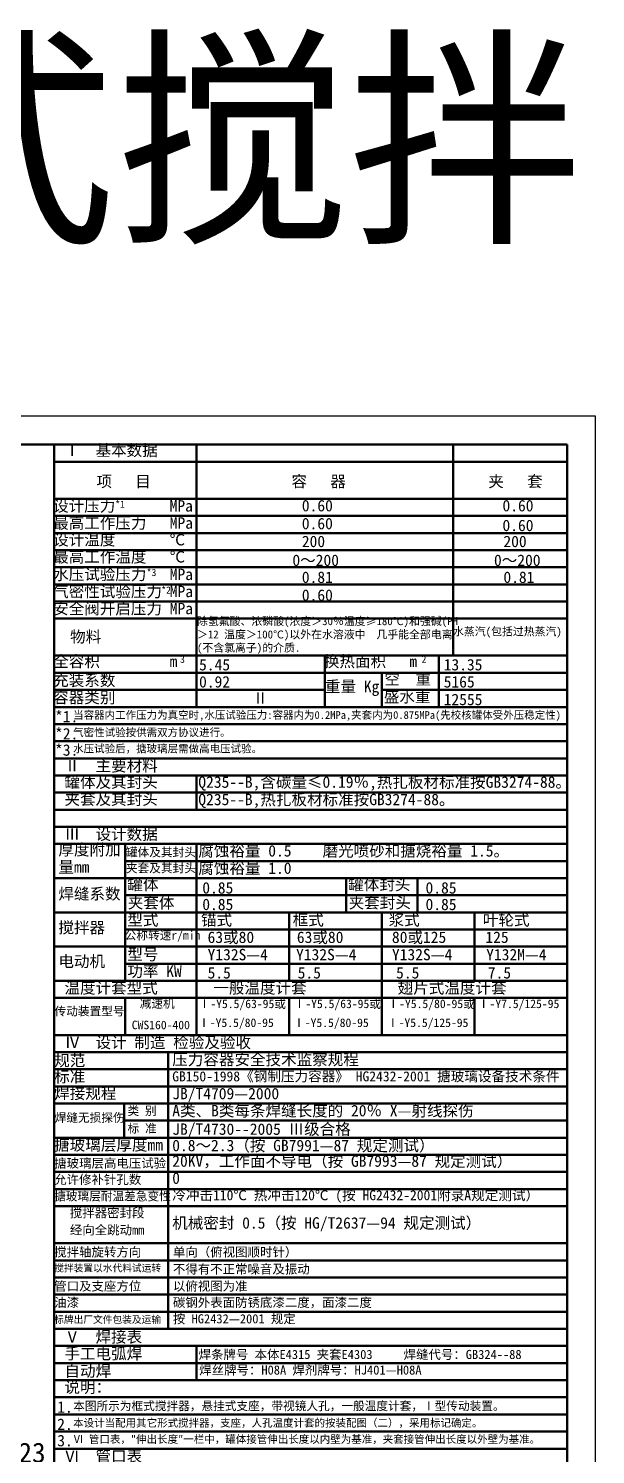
# Model space of a CAD drawing. Extents: x 388 to 3687, y 0 to 977.
# Drawn here: x 2962.9 to 3161.8, y 477.1 to 977 of the extents above; entities that cross this region are included whole.
import ezdxf

# ---------------------------------------------------------------- set-up
doc = ezdxf.new("R2010")
doc.units = 0
doc.header["$MEASUREMENT"] = 0
doc.layers.get('0').update_dxf_attribs({"linetype": 'CONTINUOUS'})
doc.layers.add('图层1', color=1, linetype='CONTINUOUS', lineweight=50)
doc.styles.get("Standard").update_dxf_attribs({"font": 'SIMFANG.TTF'})

msp = doc.modelspace()

# ---------------------------------------------------------------- linework, layer by layer
at = {"linetype": 'Continuous', "lineweight": 25}
for p, q in [((3161.82242, 841.18145), (2567.82242, 841.18145)), ((3161.82242, 0.18145), (3161.82242, 841.18145))]:
    msp.add_line(p, q, dxfattribs=at)
at = {"linetype": 'Continuous', "lineweight": 50}
for p, q in [((3151.82242, 825.18145), (2971.82242, 825.18145)), ((3151.82242, 812.18145), (2971.82242, 812.18145)), ((3151.82242, 806.18145), (2971.82242, 806.18145)), ((3151.82242, 800.18145), (2971.82242, 800.18145)), ((3151.82242, 794.18145), (2971.82242, 794.18145)), ((3151.82242, 788.18145), (2971.82242, 788.18145)), ((3151.82242, 782.18145), (2971.82242, 782.18145)), ((3151.82242, 776.18145), (2971.82242, 776.18145)), ((3151.82242, 770.18145), (2971.82242, 770.18145)), ((3151.82242, 757.18145), (2971.82242, 757.18145)), ((3151.82242, 751.18145), (2971.82242, 751.18145)), ((3066.82242, 745.18145), (2971.82242, 745.18145)), ((3151.82242, 745.18145), (3086.82242, 745.18145)), ((3151.82242, 739.18145), (2971.82242, 739.18145)), ((3151.82242, 733.18145), (2971.82242, 733.18145)), ((3151.82242, 727.18145), (2971.82242, 727.18145)), ((3151.82242, 715.18145), (2971.82242, 715.18145)), ((3151.82242, 709.18145), (2971.82242, 709.18145)), ((3151.82242, 703.18145), (2971.82242, 703.18145)), ((3151.82242, 691.18145), (2971.82242, 691.18145)), ((3151.82242, 685.18145), (2996.82242, 685.18145)), ((3151.82242, 679.18145), (2971.82242, 679.18145)), ((3151.82242, 673.18145), (2996.82242, 673.18145)), ((3151.82242, 667.18145), (2971.82242, 667.18145)), ((3151.82242, 661.18145), (2996.82242, 661.18145)), ((3151.82242, 655.18145), (2971.82242, 655.18145)), ((3151.82242, 649.18145), (2996.82242, 649.18145)), ((3151.82242, 643.18145), (2971.82242, 643.18145)), ((3151.82242, 637.18145), (2971.82242, 637.18145)), ((3151.82242, 618.18145), (2971.82242, 618.18145)), ((3151.82242, 612.18145), (2971.82242, 612.18145)), ((3151.82242, 606.18145), (2971.82242, 606.18145)), ((3151.82242, 600.18145), (2971.82242, 600.18145)), ((3151.82242, 594.18145), (2996.39149, 594.18145)), ((3151.82242, 588.18145), (2971.82242, 588.18145)), ((3151.82242, 582.18145), (2971.82242, 582.18145)), ((3151.82242, 576.18145), (2971.82242, 576.18145)), ((3151.82242, 570.18145), (2971.82242, 570.18145)), ((3151.82242, 564.18145), (2971.82242, 564.18145)), ((3151.82242, 551.18145), (2971.82242, 551.18145)), ((3151.82242, 545.18145), (2971.82242, 545.18145)), ((3151.82242, 539.18145), (2971.82242, 539.18145)), ((3151.82242, 533.18145), (2971.82242, 533.18145)), ((3151.82242, 527.18145), (2971.82242, 527.18145)), ((3151.82242, 515.18145), (2971.82242, 515.18145)), ((3151.82242, 509.18145), (2971.82242, 509.18145)), ((3151.82242, 497.18145), (2971.82242, 497.18145)), ((3151.82242, 491.18145), (2971.82242, 491.18145)), ((3151.82242, 485.18145), (2971.82242, 485.18145))]:
    msp.add_line(p, q, dxfattribs=at)
at = {"layer": '图层1', "linetype": 'Continuous', "lineweight": 50}
for p, q in [((3151.82242, 831.18145), (2592.82242, 831.18145)), ((3151.82242, 10.18145), (3151.82242, 831.18145)), ((3151.82242, 721.18145), (2971.82242, 721.18145)), ((3151.82242, 697.18145), (2971.82242, 697.18145)), ((3151.82242, 624.18145), (2971.82242, 624.18145)), ((3151.82242, 521.18145), (2971.82242, 521.18145)), ((3151.82242, 503.18145), (2971.82242, 503.18145)), ((3151.82242, 479.18145), (2971.82242, 479.18145))]:
    msp.add_line(p, q, dxfattribs=at)
at = {"layer": '图层1'}
for p, q in [((2971.82242, 831.18145), (2971.82242, 383.18145)), ((3021.82242, 831.18145), (3021.82242, 739.18145)), ((3111.82242, 831.18145), (3111.82242, 757.18145)), ((3066.82242, 757.18145), (3066.82242, 739.18145)), ((3106.82242, 757.18145), (3106.82242, 739.18145)), ((3086.82242, 751.18145), (3086.82242, 739.18145)), ((3021.82242, 715.18145), (3021.82242, 703.18145)), ((2996.82242, 691.18145), (2996.82242, 643.18145)), ((3021.82242, 691.18145), (3021.82242, 624.18145)), ((3074.32242, 679.18145), (3074.32242, 667.18145)), ((3099.32242, 679.18145), (3099.32242, 667.18145)), ((3054.32242, 667.18145), (3054.32242, 643.18145)), ((3086.82242, 667.18145), (3086.82242, 637.18145)), ((3119.32242, 667.18145), (3119.32242, 643.18145)), ((2996.82242, 637.18145), (2996.82242, 624.18145)), ((3054.32242, 637.18145), (3054.32242, 624.18145)), ((3086.82242, 637.18145), (3086.82242, 624.18145)), ((3119.32242, 637.18145), (3119.32242, 624.18145)), ((3011.82242, 618.18145), (3011.82242, 521.18145)), ((2996.39149, 600.14603), (2996.39149, 588.14481)), ((3021.82242, 515.18145), (3021.82242, 503.18145))]:
    msp.add_line(p, q, dxfattribs=at)

# ---------------------------------------------------------------- texts
at = {"attachment_point": 1}
for s, insert, char_height, width in [('5000L开式搅拌                  ', (2625.57049, 968.04647), 60, 569.028), ('Ⅰ  基本数据', (2975.475, 831.17545), 4, 56.2559), ('项   目', (2986.71319, 820.27967), 4, 56.2559), ('容   器', (3055.13387, 820.27967), 4, 56.2559), ('夹   套', (3124.21564, 820.27967), 4, 56.2559), ('设计压力       MPa', (2971.50859, 811.6951), 4, 56.2559), ('*1', (2993.29501, 811.50995), 2.5, 2.9778), ('0.60', (3058.76975, 811.77493), 4, 56.2559), ('0.60', (3129.17365, 811.77493), 4, 56.2559), ('最高工作压力   MPa', (2971.50859, 805.6951), 4, 56.2559), ('0.60', (3058.76975, 805.5016), 4, 56.2559), ('设计温度       ℃', (2971.50859, 799.84658), 4, 56.2559), ('0.60', (3129.17365, 804.84125), 4, 56.2559), ('200', (3058.76975, 799.22827), 4, 56.2559), ('200', (3129.50418, 799.22827), 4, 56.2559), ('最高工作温度   ℃', (2971.50859, 793.84658), 4, 56.2559), ('0～200', (3055.4644, 792.62477), 4, 56.2559), ('0～200', (3126.19883, 792.62477), 4, 56.2559), ('水压试验压力   MPa', (2971.50859, 787.6951), 4, 56.2559), ('*3', (3004.32694, 787.58862), 2.5, 2.9778), ('0.81', (3058.76975, 786.68161), 4, 56.2559), ('0.81', (3129.50418, 786.68161), 4, 56.2559), ('气密性试验压力 MPa', (2971.50859, 781.6951), 4, 56.2559), ('*2', (3009.43931, 781.4067), 2.5, 2.9778), ('0.60', (3058.76975, 780.40828), 4, 56.2559), ('安全阀开启压力 MPa', (2971.50859, 775.6951), 4, 56.2559), ('除氢氟酸、浓磷酸(浓度＞30％温度≥180℃)和强碱(PH＞12 温度＞100℃)以外在水溶液中  几乎能全部电离(不含氯离子)的介质.', (3021.97195, 770.68357), 2.8, 92), ('物料', (2977.45821, 765.80074), 4, 56.2559), ('水蒸汽(包括过热蒸汽)', (3111.81684, 767.05544), 2.8, 39.7752), ('全容积         m', (2971.50859, 757.18145), 4, 56.2559), ('3', (3016.03051, 757.18145), 2.5, 2.9778), ('5.45', (3022.7061, 756.01673), 4, 56.2559), ('换热面积   m', (3066.50859, 757.18145), 4, 56.2559), ('2', (3100.76638, 757.18145), 2.5, 2.9778), ('13.35', (3108.5451, 756.01673), 4, 56.2559), ('充装系数', (2971.50859, 750.54361), 4, 56.2559), ('0.92', (3022.7061, 750.01267), 4, 56.2559), ('空  重', (3087.73355, 750.98976), 4, 56.2559), ('5165', (3108.5451, 750.01267), 4, 56.2559), ('容器类别', (2971.50859, 744.54361), 4, 56.2559), ('重量 Kg', (3066.88425, 748.36298), 4, 56.2559), ('盛水重', (3087.54573, 744.79806), 4, 56.2559), ('Ⅱ', (3041.48925, 744.38384), 4, 56.2559), ('12555', (3108.5451, 743.82097), 4, 56.2559), ('*1.', (2972.16809, 737.84265), 4, 7.0321), ('当容器内工作压力为真空时,水压试验压力:容器内为0.2MPa,夹套内为0.875MPa(先校核罐体受外压稳定性)', (2978.52745, 737.72678), 2.7, 200), ('*2.', (2972.16809, 731.81478), 4, 7.0321), ('气密性试验按供需双方协议进行。', (2978.52745, 731.64376), 2.7, 200), ('*3.', (2972.16809, 726.1084), 4, 7.0321), ('水压试验后，搪玻璃层需做高电压试验。', (2978.52745, 725.94093), 2.7, 200), ('Ⅱ  主要材料', (2975.475, 720.59403), 4, 56.2559), ('罐体及其封头', (2975.475, 714.86893), 4, 56.2559), ('Q235--B,含碳量≤0.19％,热扎板材标准按GB3274-88。', (3022.44697, 714.86893), 4, 180), ('夹套及其封头', (2975.475, 708.89492), 4, 56.2559), ('Q235--B,热扎板材标准按GB3274-88。', (3022.44697, 708.77047), 4, 180), ('Ⅲ  设计数据', (2975.475, 696.62798), 4, 56.2559), ('厚度附加', (2973.34912, 691.16737), 4, 56.2559), ('罐体及其封头', (2997.03755, 689.77285), 3, 56.2559), ('腐蚀裕量 0.5    磨光喷砂和搪烧裕量 1.5。', (3022.44697, 690.76885), 4, 180), ('量mm', (2973.34912, 685.10001), 4, 56.2559), ('腐蚀裕量 1.0    ', (3022.44697, 684.68723), 4, 180), ('夹套及其封头', (2997.03755, 684.1948), 3, 56.2559), ('焊缝系数', (2973.34912, 675.69561), 4, 56.2559), ('罐体', (2997.547, 678.94947), 4, 56.2559), ('0.85', (3023.84168, 677.79022), 4, 56.2559), ('罐体封头', (3075.047, 678.94947), 4, 56.2559), ('0.85', (3102.17633, 677.79022), 4, 56.2559), ('夹套体', (2997.7021, 672.59669), 4, 56.2559), ('0.85', (3023.84168, 671.99396), 4, 56.2559), ('夹套封头', (3075.2021, 672.59669), 4, 56.2559), ('0.85', (3102.17633, 671.99396), 4, 56.2559), ('型式', (2997.547, 666.5538), 4, 56.2559), ('锚式', (3023.36843, 666.5538), 4, 56.2559), ('框式', (3055.57268, 666.5538), 4, 56.2559), ('浆式', (3089.22757, 666.5538), 4, 56.2559), ('叶轮式', (3122.3022, 666.5538), 4, 56.2559), ('搅拌器', (2973.34912, 663.86427), 4, 56.2559), ('公称转速r/min', (2996.61631, 660.66586), 3, 56.2559), ('63或80', (3025.68946, 660.46774), 4, 56.2559), ('63或80', (3057.02332, 660.46774), 4, 56.2559), ('80或125', (3090.38808, 660.46774), 4, 56.2559), ('125', (3123.17258, 660.46774), 4, 56.2559), ('型号', (2997.547, 654.46802), 4, 56.2559), ('电动机', (2973.34912, 652.03293), 4, 56.2559), ('Y132S—4', (3025.68946, 654.38167), 4, 56.2559), ('Y132S—4', (3056.73319, 654.38167), 4, 56.2559), ('Y132S—4', (3090.38808, 654.38167), 4, 56.2559), ('Y132M—4', (3123.46272, 654.38167), 4, 56.2559), ('功率 KW', (2997.547, 648.58008), 4, 56.2559), ('5.5', (3025.68946, 648.00579), 4, 56.2559), ('5.5', (3057.31346, 648.00579), 4, 56.2559), ('5.5', (3091.83872, 648.00579), 4, 56.2559), ('7.5', (3124.04297, 648.00579), 4, 56.2559), ('温度计套型式', (2975.475, 642.72278), 4, 56.2559), ('一般温度计套', (3027.69811, 642.72278), 4, 56.2559), ('翅片式温度计套', (3092.39674, 642.72278), 4, 56.2559), ('减速机', (3001.88444, 636.72443), 3, 56.2559), ('Ⅰ-Y5.5/63-95或', (3022.57067, 636.63114), 3, 56.2559), ('Ⅰ-Y5.5/63-95或', (3055.89977, 636.63114), 3, 56.2559), ('Ⅰ-Y5.5/80-95或', (3088.82734, 636.63114), 3, 56.2559), ('Ⅰ-Y7.5/125-95', (3120.55022, 636.63114), 3, 56.2559), ('传动装置型号', (2971.99347, 634.02839), 3, 56.2559), ('Ⅰ-Y5.5/80-95', (3022.38097, 629.99889), 3, 56.2559), ('Ⅰ-Y5.5/80-95', (3055.71007, 629.99889), 3, 56.2559), ('Ⅰ-Y5.5/125-95', (3088.63763, 629.99889), 3, 56.2559), ('CWS160-400', (2999.08726, 629.21553), 3, 56.2559), ('Ⅳ  设计 制造 检验及验收', (2975.475, 623.62433), 4, 90), ('规范', (2971.87072, 617.28083), 4, 90), ('压力容器安全技术监察规程', (3013.29469, 617.62288), 4, 180), ('标准', (2971.87072, 611.62311), 4, 90), ('GB150-1998《钢制压力容器》 HG2432-2001 搪玻璃设备技术条件', (3013.29469, 611.44563), 3.5, 200), ('焊接规程', (2971.87072, 605.79396), 4, 90), ('JB/T4709—2000', (3013.29469, 605.66292), 4, 180), ('A类、B类每条焊缝长度的 20％ X—射线探伤', (3013.29469, 599.68294), 4, 180), ('焊缝无损探伤', (2972.04236, 596.70732), 3, 56.2559), ('类 别', (2997.61562, 599.10756), 3, 56.2559), ('标 准', (2997.61562, 592.9355), 3, 56.2559), ('JB/T4730--2005 Ⅲ级合格', (3013.29469, 593.20463), 4, 180), ('搪玻璃层厚度mm', (2971.87072, 587.7032), 4, 90), ('0.8～2.3（按 GB7991—87 规定测试）', (3013.29469, 587.47381), 4, 180), ('搪玻璃层高电压试验', (2971.87072, 580.87738), 3.2, 56.2559), ('20KV，工作面不导电（按 GB7993—87 规定测试）', (3013.29469, 581.99217), 4, 180), ('允许修补针孔数', (2971.87072, 575.14656), 3.2, 56.2559), ('0', (3013.29469, 576.01219), 4, 180), ('冷冲击110℃ 热冲击120℃ (按 HG2432-2001附录A规定测试）', (3013.29469, 569.78305), 3.5, 180), ('搪玻璃层耐温差急变性', (2971.87072, 569.16659), 3, 56.2559), ('搅拌器密封段', (2977.35832, 563.43577), 3.2, 56.2559), ('机械密封 0.5（按 HG/T2637—94 规定测试）', (3013.29469, 560.31475), 4, 180), ('经向全跳动mm', (2977.35832, 557.45579), 3.2, 56.2559), ('搅拌轴旋转方向', (2971.87072, 549.73166), 3.2, 56.2559), ('单向（俯视图顺时针）', (3013.52669, 549.73166), 3.2, 56.2559), ('搅拌装置以水代料试运转', (2971.87072, 543.75169), 2.5, 56.2559), ('不得有不正常噪音及振动', (3013.52669, 543.75169), 3.2, 56.2559), ('管口及支座方位', (2971.87072, 537.7717), 3.2, 56.2559), ('以俯视图为准', (3013.52669, 537.7717), 3.2, 56.2559), ('油漆', (2971.87072, 532.0409), 3.2, 56.2559), ('碳钢外表面防锈底漆二度，面漆二度', (3013.52669, 532.0409), 3.2, 90), ('标牌出厂文件包装及运输', (2971.87072, 525.7039), 2.5, 56.2559), ('按 HG2432—2001 规定', (3013.52669, 526.31008), 3.2, 56.2559), ('Ⅴ  焊接表', (2975.475, 520.37379), 4, 90), ('手工电弧焊', (2975.475, 514.50672), 4, 90), ('焊条牌号 本体E4315 夹套E4303     焊缝代号：GB324--88', (3022.54664, 513.81106), 3.2, 180), ('自动焊', (2975.475, 508.43012), 4, 90), ('焊丝牌号：H08A 焊剂牌号：HJ401—H08A', (3022.7564, 508.36307), 3.2, 90), ('说明：', (2975.475, 502.77258), 4, 90), ('1.', (2972.9328, 495.76281), 4, 7.0321), ('本图所示为框式搅拌器，悬挂式支座，带视镜人孔，一般温度计套，Ⅰ型传动装置。', (2978.52745, 495.64694), 3, 200), ('本设计当配用其它形式搅拌器，支座，人孔温度计套的按装配图（二），采用标记确定。', (2978.52745, 489.56392), 2.7, 200), ('2.', (2972.9328, 489.73495), 4, 7.0321), ('23', (2959.33449, 481.29787), 7, 10.6377), ('3.', (2972.9328, 484.02856), 4, 7.0321), ('Ⅵ 管口表，"伸出长度"一栏中，罐体接管伸出长度以内壁为基准，夹套接管伸出长度以外壁为基准。', (2978.52745, 483.86109), 2.7, 200), ('Ⅵ  管口表', (2975.475, 478.54529), 4, 90)]:
    msp.add_mtext(s, dxfattribs=dict(at, insert=insert, char_height=char_height, width=width))

doc.saveas('drawing.dxf')
